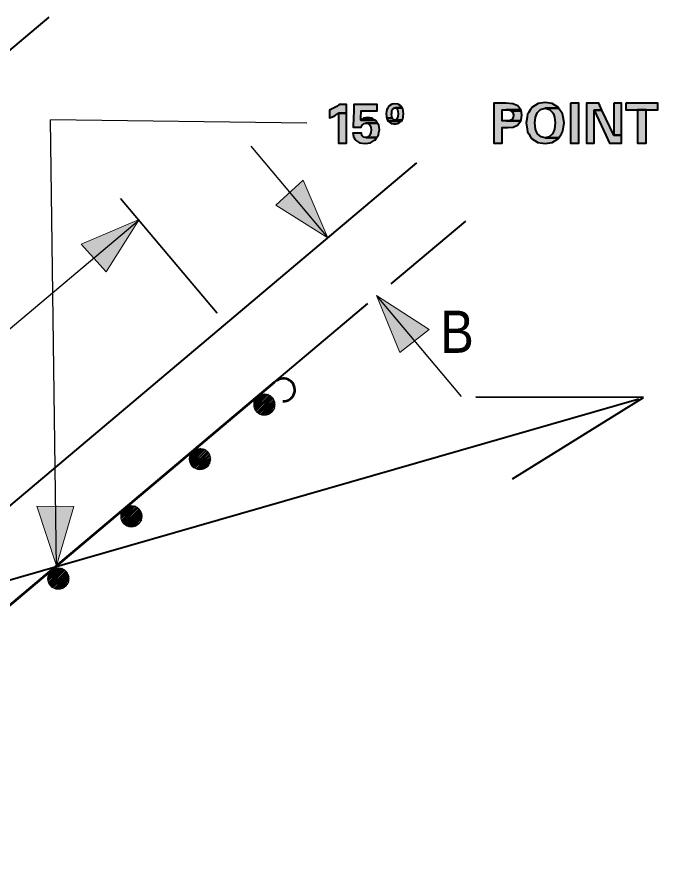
# Model space of a CAD drawing. Extents: x -8731 to 7720, y -68357 to -56618.
# Drawn here: x 7204.5 to 7416.2, y -67743.4 to -67460.1 of the extents above; entities that cross this region are included whole.
import ezdxf

# ---------------------------------------------------------------- set-up
doc = ezdxf.new("R2010")
doc.units = 0
doc.header["$LTSCALE"] = 6.7
doc.linetypes.add('LONG_DASHED', pattern=[7.5, 6, -1.5])
doc.layers.add('1', color=7, linetype='Continuous', lineweight=13)
doc.layers.add('3', color=7, linetype='Continuous', lineweight=40)

msp = doc.modelspace()

# ---------------------------------------------------------------- hatches: boundary and pattern name
at = {"layer": '1'}
for points in [[(7307.16, -67533.02), (7299.04, -67513.94), (7289.94, -67522.16)], [(7244.74, -67526.96), (7225.66, -67535.08), (7233.88, -67544.18)], [(7323.22, -67552.02), (7340.62, -67563.32), (7330.96, -67570.84)], [(7217.46, -67641.28), (7210.96, -67621.6), (7223.2, -67621.76)]]:
    msp.add_hatch(color=256, dxfattribs=at).paths.add_polyline_path(points)
at = {"layer": '3'}
for points in [[(7307.74, -67493), (7307.74, -67493.4), (7308.66, -67493), (7309.66, -67492.46), (7310.66, -67491.82), (7313.34, -67491.82), (7313.34, -67490.84), (7313.34, -67490.34), (7313.34, -67489.58), (7313.34, -67488.96), (7310.88, -67488.96), (7310.08, -67489.58), (7308.82, -67490.34), (7307.74, -67490.84), (7307.74, -67491.82), (7307.74, -67492.46)], [(7315.52, -67495.76), (7315.5, -67496.44), (7318.18, -67496.44), (7318.52, -67495.76), (7318.52, -67495.76), (7318.52, -67495.76), (7318.52, -67495.76), (7319.06, -67495.32), (7319.18, -67495.28), (7319.74, -67495.12), (7323.58, -67495.12), (7323.18, -67494.44), (7322.72, -67494.12), (7318.02, -67494.12), (7318.04, -67493.56), (7318.04, -67493.52), (7318.2, -67491.02), (7323.42, -67491.02), (7323.42, -67488.96), (7315.78, -67488.96), (7315.7, -67491.02), (7315.6, -67493.52), (7315.6, -67493.56), (7315.58, -67494.12), (7315.58, -67494.44), (7315.54, -67495.12), (7315.54, -67495.28), (7315.54, -67495.32), (7315.52, -67495.76), (7315.52, -67495.76)], [(7326.58, -67493.32), (7326.62, -67493.44), (7328.46, -67493.44), (7328.42, -67493.32), (7328.3, -67492.9), (7328.3, -67492.82), (7328.24, -67492.12), (7328.24, -67492.1), (7328.26, -67492), (7328.26, -67491.94), (7328.3, -67491.28), (7328.34, -67491.16), (7328.46, -67490.76), (7328.52, -67490.58), (7328.54, -67490.56), (7328.54, -67490.56), (7328.58, -67490.52), (7328.9, -67490.18), (7328.96, -67490.16), (7329.32, -67490.06), (7331.7, -67490.06), (7331.42, -67489.6), (7331.38, -67489.52), (7330.46, -67488.92), (7330.42, -67488.9), (7329.32, -67488.74), (7328.38, -67488.9), (7328.18, -67488.92), (7327.32, -67489.52), (7327.2, -67489.6), (7326.96, -67490.06), (7326.9, -67490.16), (7326.9, -67490.18), (7326.72, -67490.52), (7326.7, -67490.56), (7326.7, -67490.58), (7326.62, -67490.76), (7326.56, -67491.16), (7326.54, -67491.28), (7326.46, -67491.94), (7326.46, -67492), (7326.44, -67492.1), (7326.44, -67492.12), (7326.54, -67492.82), (7326.54, -67492.9)], [(7329.66, -67493.98), (7329.34, -67494.1), (7331.66, -67494.1), (7331.7, -67493.98), (7331.72, -67493.94), (7331.9, -67493.56), (7331.94, -67493.48), (7331.96, -67493.44), (7332.02, -67493.32), (7332.06, -67492.9), (7332.08, -67492.82), (7332.16, -67492.12), (7332.16, -67492.1), (7332.18, -67492), (7332.18, -67491.94), (7332.08, -67491.28), (7332.06, -67491.16), (7332, -67490.76), (7331.98, -67490.58), (7331.98, -67490.56), (7331.96, -67490.52), (7331.96, -67490.52), (7331.76, -67490.18), (7331.76, -67490.18), (7331.74, -67490.16), (7331.7, -67490.06), (7329.32, -67490.06), (7329.72, -67490.16), (7329.74, -67490.18), (7330.08, -67490.52), (7330.1, -67490.56), (7330.1, -67490.58), (7330.16, -67490.76), (7330.3, -67491.16), (7330.3, -67491.28), (7330.38, -67491.94), (7330.38, -67492), (7330.38, -67492.1), (7330.38, -67492.12), (7330.32, -67492.82), (7330.3, -67492.9), (7330.18, -67493.32), (7330.14, -67493.44), (7330.12, -67493.48), (7330.08, -67493.56), (7329.8, -67493.94)], [(7362.06, -67496.6), (7362.06, -67501.68), (7364.72, -67501.68), (7364.72, -67496.6), (7366.68, -67496.6), (7368.38, -67496.44), (7369.84, -67495.78), (7370.9, -67494.4), (7364.72, -67494.4), (7364.72, -67494.34), (7364.72, -67494.32), (7364.72, -67494), (7364.72, -67493.28), (7364.72, -67492.52), (7364.72, -67492.36), (7364.72, -67491.6), (7364.72, -67491.04), (7364.72, -67490.76), (7364.72, -67490.76), (7364.72, -67490.72), (7370.94, -67490.72), (7369.96, -67489.44), (7368.3, -67488.72), (7365.94, -67488.52), (7362.06, -67488.52), (7362.06, -67488.72), (7362.06, -67489.44), (7362.06, -67490.72), (7362.06, -67490.76), (7362.06, -67490.76), (7362.06, -67491.04), (7362.06, -67491.6), (7362.06, -67492.36), (7362.06, -67492.52), (7362.06, -67493.28), (7362.06, -67494), (7362.06, -67494.32), (7362.06, -67494.34), (7362.06, -67494.4), (7362.06, -67495.78), (7362.06, -67496.44)], [(7376.56, -67501.52), (7378.94, -67501.88), (7381.3, -67501.52), (7383.42, -67500.2), (7383.58, -67499.96), (7378.94, -67499.96), (7377.62, -67499.68), (7376.46, -67498.7), (7376.14, -67497.98), (7375.78, -67497.12), (7375.6, -67495.06), (7375.6, -67495.04), (7375.76, -67493.2), (7376.18, -67492.02), (7376.32, -67491.68), (7377.46, -67490.6), (7378.94, -67490.22), (7383.54, -67490.22), (7383.36, -67489.96), (7381.26, -67488.68), (7378.94, -67488.32), (7376.62, -67488.68), (7374.52, -67489.96), (7374.34, -67490.22), (7374.1, -67490.6), (7373.42, -67491.68), (7373.18, -67492.02), (7372.98, -67493.2), (7372.66, -67495.04), (7372.66, -67495.06), (7372.98, -67497.12), (7373.14, -67497.98), (7373.56, -67498.7), (7374.14, -67499.68), (7374.3, -67499.96), (7374.46, -67500.2)], [(7380.26, -67499.68), (7378.94, -67499.96), (7383.58, -67499.96), (7383.74, -67499.68), (7384.32, -67498.7), (7384.74, -67497.98), (7384.88, -67497.12), (7385.2, -67495.06), (7385.22, -67495.04), (7384.9, -67493.2), (7384.7, -67492.02), (7384.46, -67491.68), (7383.76, -67490.6), (7383.54, -67490.22), (7378.94, -67490.22), (7380.42, -67490.6), (7381.56, -67491.68), (7381.68, -67492.02), (7382.1, -67493.2), (7382.26, -67495.04), (7382.26, -67495.06), (7382.08, -67497.12), (7381.72, -67497.98), (7381.42, -67498.7)], [(7387.32, -67488.52), (7387.32, -67501.68), (7390.12, -67501.68), (7390.12, -67488.52)], [(7392.64, -67499.1), (7392.64, -67501.68), (7395.16, -67501.68), (7395.16, -67499.1), (7395.16, -67490.8), (7397.74, -67490.8), (7396.68, -67488.52), (7392.64, -67488.52), (7392.64, -67490.8)], [(7401.64, -67488.52), (7401.64, -67499.1), (7404.16, -67499.1), (7404.16, -67488.52)], [(7405.66, -67488.52), (7405.66, -67490.68), (7416.22, -67490.68), (7416.22, -67488.52)], [(7310.66, -67493.4), (7310.66, -67501.68), (7313.34, -67501.68), (7313.34, -67493.4), (7313.34, -67493), (7313.34, -67492.46), (7313.34, -67491.82), (7310.66, -67491.82), (7310.66, -67492.46), (7310.66, -67493)], [(7320.36, -67493.24), (7318.92, -67493.52), (7321.76, -67493.52), (7320.36, -67493.24)], [(7327.08, -67494.42), (7327.14, -67494.52), (7331.38, -67494.52), (7331.5, -67494.42), (7331.66, -67494.1), (7329.34, -67494.1), (7328.86, -67493.98), (7328.82, -67493.94), (7328.5, -67493.56), (7328.48, -67493.48), (7328.46, -67493.44), (7326.62, -67493.44), (7326.62, -67493.48), (7326.66, -67493.56), (7326.86, -67493.94), (7326.88, -67493.98), (7326.92, -67494.1)], [(7366.98, -67490.76), (7367.8, -67491.04), (7371.02, -67491.04), (7370.98, -67490.76), (7370.98, -67490.76), (7370.94, -67490.72), (7366.06, -67490.72), (7366.96, -67490.76)], [(7367.02, -67494.34), (7366.06, -67494.4), (7370.9, -67494.4), (7370.96, -67494.34), (7370.96, -67494.32), (7371.02, -67494), (7371.02, -67494), (7371.14, -67493.28), (7371.14, -67493.28), (7371.26, -67492.52), (7371.24, -67492.36), (7371.12, -67491.6), (7371.02, -67491.04), (7367.8, -67491.04), (7368.3, -67491.6), (7368.5, -67492.36), (7368.46, -67492.52), (7368.38, -67493.28), (7367.92, -67494), (7367.04, -67494.32)], [(7399.06, -67499.1), (7400.26, -67501.68), (7404.16, -67501.68), (7404.16, -67499.1), (7401.64, -67499.1), (7397.74, -67490.8), (7395.16, -67490.8)], [(7409.52, -67490.68), (7409.52, -67501.68), (7412.34, -67501.68), (7412.34, -67490.68)], [(7318.86, -67493.56), (7318.02, -67494.12), (7322.72, -67494.12), (7321.94, -67493.56), (7321.76, -67493.52), (7318.92, -67493.52)], [(7320.22, -67499.7), (7319.7, -67499.84), (7323.36, -67499.84), (7323.46, -67499.7), (7323.48, -67499.66), (7323.5, -67499.62), (7323.8, -67499.18), (7323.86, -67499.1), (7323.86, -67499.06), (7324.02, -67498.2), (7324.18, -67497.34), (7324.2, -67497.24), (7324.08, -67496.52), (7324.06, -67496.44), (7323.96, -67495.76), (7323.96, -67495.76), (7323.96, -67495.76), (7323.7, -67495.32), (7323.68, -67495.28), (7323.58, -67495.12), (7319.74, -67495.12), (7320.5, -67495.28), (7320.54, -67495.32), (7321.02, -67495.76), (7321.04, -67495.76), (7321.04, -67495.76), (7321.34, -67496.44), (7321.38, -67496.52), (7321.48, -67497.24), (7321.5, -67497.34), (7321.4, -67498.2), (7321.08, -67499.06), (7321.02, -67499.1), (7320.94, -67499.18), (7320.48, -67499.62), (7320.32, -67499.66)], [(7329.18, -67495.4), (7329.42, -67495.42), (7329.54, -67495.4), (7329.7, -67495.36), (7330.22, -67495.24), (7330.62, -67495.16), (7331.38, -67494.52), (7327.14, -67494.52), (7327.98, -67495.16), (7328.12, -67495.24), (7328.94, -67495.36)], [(7317.66, -67501.6), (7319.44, -67501.88), (7321.24, -67501.6), (7321.24, -67501.6), (7321.3, -67501.58), (7322.58, -67500.78), (7322.86, -67500.6), (7323.36, -67499.84), (7319.7, -67499.84), (7318.92, -67499.7), (7318.9, -67499.66), (7318.86, -67499.62), (7318.38, -67499.18), (7318.36, -67499.1), (7318.34, -67499.06), (7318.22, -67498.48), (7315.46, -67498.48), (7315.54, -67499.06), (7315.56, -67499.1), (7315.58, -67499.18), (7315.62, -67499.62), (7315.64, -67499.66), (7315.66, -67499.7), (7315.74, -67499.84), (7316.22, -67500.6), (7316.34, -67500.78), (7317.64, -67501.58)]]:
    msp.add_hatch(color=256, dxfattribs=at).paths.add_polyline_path(points)

# ---------------------------------------------------------------- linework, layer by layer
at = {"layer": '1'}
for p, q in [((7282.7, -67588.24), (7286.46, -67584.48)), ((7282.7, -67588.52), (7286.76, -67584.64)), ((7282.7, -67587.78), (7285.86, -67584.64)), ((7282.7, -67587.32), (7285.42, -67584.64)), ((7282.86, -67588.84), (7287.22, -67584.64)), ((7282.86, -67586.88), (7284.96, -67584.64)), ((7283.02, -67589.28), (7287.5, -67584.64)), ((7283.02, -67589.72), (7287.82, -67584.92)), ((7283.16, -67590.04), (7288.26, -67585.08)), ((7283.46, -67590.18), (7288.42, -67585.24)), ((7283.62, -67590.64), (7288.7, -67585.52)), ((7283.9, -67590.78), (7288.86, -67585.84)), ((7284.22, -67590.92), (7289.16, -67585.98)), ((7284.5, -67591.08), (7289.3, -67586.44)), ((7284.96, -67591.24), (7289.46, -67586.72)), ((7285.1, -67591.52), (7289.62, -67586.88)), ((7285.56, -67591.52), (7289.76, -67587.32)), ((7285.86, -67591.52), (7289.76, -67587.78)), ((7286.3, -67591.52), (7289.76, -67588.08)), ((7286.76, -67591.52), (7289.76, -67588.52)), ((7287.36, -67591.38), (7289.62, -67589.28)), ((7261.42, -67606.24), (7265.16, -67602.48)), ((7261.42, -67606.52), (7265.46, -67602.64)), ((7261.42, -67605.78), (7264.56, -67602.64)), ((7261.42, -67605.32), (7264.1, -67602.64)), ((7261.56, -67606.84), (7265.9, -67602.64)), ((7261.56, -67604.88), (7263.66, -67602.64)), ((7261.7, -67607.28), (7266.22, -67602.64)), ((7261.7, -67607.72), (7266.5, -67602.92)), ((7261.86, -67608.04), (7266.96, -67603.08)), ((7262.16, -67608.18), (7267.1, -67603.24)), ((7262.3, -67608.64), (7267.42, -67603.52)), ((7262.62, -67608.78), (7267.56, -67603.84)), ((7262.9, -67608.92), (7267.86, -67603.98)), ((7263.22, -67609.08), (7268.02, -67604.44)), ((7263.66, -67609.24), (7268.16, -67604.72)), ((7263.82, -67609.52), (7268.3, -67604.88)), ((7264.26, -67609.52), (7268.46, -67605.32)), ((7264.56, -67609.52), (7268.46, -67605.78)), ((7265.02, -67609.52), (7268.46, -67606.08)), ((7265.46, -67609.52), (7268.46, -67606.52)), ((7266.06, -67609.38), (7268.3, -67607.28)), ((7238.76, -67625.12), (7242.5, -67621.38)), ((7238.76, -67625.44), (7242.82, -67621.52)), ((7238.76, -67624.68), (7241.9, -67621.52)), ((7238.76, -67624.24), (7241.46, -67621.52)), ((7238.9, -67625.72), (7243.26, -67621.52)), ((7238.9, -67623.78), (7241.02, -67621.52)), ((7239.06, -67626.18), (7243.56, -67621.52)), ((7239.06, -67626.64), (7243.86, -67621.84)), ((7239.22, -67626.92), (7244.3, -67621.98)), ((7239.5, -67627.08), (7244.46, -67622.12)), ((7239.66, -67627.52), (7244.76, -67622.44)), ((7239.96, -67627.68), (7244.9, -67622.72)), ((7240.26, -67627.84), (7245.22, -67622.88)), ((7240.56, -67627.98), (7245.36, -67623.32)), ((7241.02, -67628.12), (7245.5, -67623.64)), ((7241.16, -67628.44), (7245.66, -67623.78)), ((7241.62, -67628.44), (7245.82, -67624.24)), ((7241.9, -67628.44), (7245.82, -67624.68)), ((7242.36, -67628.44), (7245.82, -67624.98)), ((7242.82, -67628.44), (7245.82, -67625.44)), ((7243.42, -67628.28), (7245.66, -67626.18)), ((7214.62, -67645.68), (7218.36, -67641.92)), ((7214.62, -67645.98), (7218.66, -67642.08)), ((7214.62, -67645.24), (7217.76, -67642.08)), ((7214.62, -67644.78), (7217.3, -67642.08)), ((7214.76, -67646.28), (7219.1, -67642.08)), ((7214.76, -67644.32), (7216.86, -67642.08)), ((7214.9, -67646.72), (7219.42, -67642.08)), ((7214.9, -67647.18), (7219.7, -67642.38)), ((7215.06, -67647.48), (7220.16, -67642.52)), ((7215.36, -67647.64), (7220.3, -67642.68)), ((7215.5, -67648.08), (7220.62, -67642.98)), ((7215.82, -67648.24), (7220.76, -67643.28)), ((7216.1, -67648.38), (7221.06, -67643.44)), ((7216.42, -67648.52), (7221.22, -67643.88)), ((7216.86, -67648.68), (7221.36, -67644.18)), ((7217.02, -67648.98), (7221.5, -67644.32)), ((7217.46, -67648.98), (7221.66, -67644.78)), ((7217.76, -67648.98), (7221.66, -67645.24)), ((7218.22, -67648.98), (7221.66, -67645.52)), ((7218.66, -67648.98), (7221.66, -67645.98)), ((7219.26, -67648.84), (7221.5, -67646.72))]:
    msp.add_line(p, q, dxfattribs=at)
at = {"layer": '1', "lineweight": 40}
for p, q in [((7411.46, -67585.74), (7356.06, -67585.58)), ((7368.22, -67612.6), (7411.46, -67585.74))]:
    msp.add_line(p, q, dxfattribs=at)
at = {"layer": '1'}
for points in [[(7307.16, -67533.02), (7299.04, -67513.94), (7289.94, -67522.16)], [(7244.74, -67526.96), (7225.66, -67535.08), (7233.88, -67544.18)], [(7323.22, -67552.02), (7340.62, -67563.32), (7330.96, -67570.84)], [(7217.46, -67641.28), (7210.96, -67621.6), (7223.2, -67621.76)]]:
    msp.add_lwpolyline(points, close=True, dxfattribs=at)
for centre in [(7286.16, -67588.08), (7264.86, -67606.08), (7242.21, -67624.98), (7218.06, -67645.53)]:
    msp.add_circle(centre, 3.52, dxfattribs=at)
at = {"layer": '3'}
for p, q in [((6887.3, -67735.98), (7215.06, -67460.12)), ((6961.42, -67824.04), (7336.56, -67508.28)), ((7409.9, -67586.28), (6277.1, -67912.24))]:
    msp.add_line(p, q, dxfattribs=at)
at = {"layer": '3', "lineweight": 25}
for p, q in [((7300.26, -67495.08), (7215.5, -67494.04)), ((7217.46, -67641.78), (7215.5, -67494.04)), ((7281.66, -67502.72), (7307.16, -67533.04)), ((6932.62, -67789.68), (7244.76, -67527.04)), ((7323.36, -67552.24), (7351.26, -67585.38))]:
    msp.add_line(p, q, dxfattribs=at)
at = {"layer": '3', "lineweight": 35}
msp.add_line((7270.56, -67557.92), (7238.62, -67519.98), dxfattribs=at)
at = {"layer": '3', "linetype": 'LONG_DASHED'}
msp.add_line((7289.62, -67580.58), (7352.76, -67527.48), dxfattribs=at)
at = {"layer": '3', "lineweight": 53}
msp.add_line((7144.1, -67702.98), (7289.62, -67580.58), dxfattribs=at)
at = {"layer": '3'}
for points in [[(7307.74, -67493), (7307.74, -67493.4), (7308.66, -67493), (7309.66, -67492.46), (7310.66, -67491.82), (7313.34, -67491.82), (7313.34, -67490.84), (7313.34, -67490.34), (7313.34, -67489.58), (7313.34, -67488.96), (7310.88, -67488.96), (7310.08, -67489.58), (7308.82, -67490.34), (7307.74, -67490.84), (7307.74, -67491.82), (7307.74, -67492.46)], [(7315.52, -67495.76), (7315.5, -67496.44), (7318.18, -67496.44), (7318.52, -67495.76), (7318.52, -67495.76), (7318.52, -67495.76), (7318.52, -67495.76), (7319.06, -67495.32), (7319.18, -67495.28), (7319.74, -67495.12), (7323.58, -67495.12), (7323.18, -67494.44), (7322.72, -67494.12), (7318.02, -67494.12), (7318.04, -67493.56), (7318.04, -67493.52), (7318.2, -67491.02), (7323.42, -67491.02), (7323.42, -67488.96), (7315.78, -67488.96), (7315.7, -67491.02), (7315.6, -67493.52), (7315.6, -67493.56), (7315.58, -67494.12), (7315.58, -67494.44), (7315.54, -67495.12), (7315.54, -67495.28), (7315.54, -67495.32), (7315.52, -67495.76), (7315.52, -67495.76)], [(7326.58, -67493.32), (7326.62, -67493.44), (7328.46, -67493.44), (7328.42, -67493.32), (7328.3, -67492.9), (7328.3, -67492.82), (7328.24, -67492.12), (7328.24, -67492.1), (7328.26, -67492), (7328.26, -67491.94), (7328.3, -67491.28), (7328.34, -67491.16), (7328.46, -67490.76), (7328.52, -67490.58), (7328.54, -67490.56), (7328.54, -67490.56), (7328.58, -67490.52), (7328.9, -67490.18), (7328.96, -67490.16), (7329.32, -67490.06), (7331.7, -67490.06), (7331.42, -67489.6), (7331.38, -67489.52), (7330.46, -67488.92), (7330.42, -67488.9), (7329.32, -67488.74), (7328.38, -67488.9), (7328.18, -67488.92), (7327.32, -67489.52), (7327.2, -67489.6), (7326.96, -67490.06), (7326.9, -67490.16), (7326.9, -67490.18), (7326.72, -67490.52), (7326.7, -67490.56), (7326.7, -67490.58), (7326.62, -67490.76), (7326.56, -67491.16), (7326.54, -67491.28), (7326.46, -67491.94), (7326.46, -67492), (7326.44, -67492.1), (7326.44, -67492.12), (7326.54, -67492.82), (7326.54, -67492.9)], [(7329.66, -67493.98), (7329.34, -67494.1), (7331.66, -67494.1), (7331.7, -67493.98), (7331.72, -67493.94), (7331.9, -67493.56), (7331.94, -67493.48), (7331.96, -67493.44), (7332.02, -67493.32), (7332.06, -67492.9), (7332.08, -67492.82), (7332.16, -67492.12), (7332.16, -67492.1), (7332.18, -67492), (7332.18, -67491.94), (7332.08, -67491.28), (7332.06, -67491.16), (7332, -67490.76), (7331.98, -67490.58), (7331.98, -67490.56), (7331.96, -67490.52), (7331.96, -67490.52), (7331.76, -67490.18), (7331.76, -67490.18), (7331.74, -67490.16), (7331.7, -67490.06), (7329.32, -67490.06), (7329.72, -67490.16), (7329.74, -67490.18), (7330.08, -67490.52), (7330.1, -67490.56), (7330.1, -67490.58), (7330.16, -67490.76), (7330.3, -67491.16), (7330.3, -67491.28), (7330.38, -67491.94), (7330.38, -67492), (7330.38, -67492.1), (7330.38, -67492.12), (7330.32, -67492.82), (7330.3, -67492.9), (7330.18, -67493.32), (7330.14, -67493.44), (7330.12, -67493.48), (7330.08, -67493.56), (7329.8, -67493.94)], [(7362.06, -67496.6), (7362.06, -67501.68), (7364.72, -67501.68), (7364.72, -67496.6), (7366.68, -67496.6), (7368.38, -67496.44), (7369.84, -67495.78), (7370.9, -67494.4), (7364.72, -67494.4), (7364.72, -67494.34), (7364.72, -67494.32), (7364.72, -67494), (7364.72, -67493.28), (7364.72, -67492.52), (7364.72, -67492.36), (7364.72, -67491.6), (7364.72, -67491.04), (7364.72, -67490.76), (7364.72, -67490.76), (7364.72, -67490.72), (7370.94, -67490.72), (7369.96, -67489.44), (7368.3, -67488.72), (7365.94, -67488.52), (7362.06, -67488.52), (7362.06, -67488.72), (7362.06, -67489.44), (7362.06, -67490.72), (7362.06, -67490.76), (7362.06, -67490.76), (7362.06, -67491.04), (7362.06, -67491.6), (7362.06, -67492.36), (7362.06, -67492.52), (7362.06, -67493.28), (7362.06, -67494), (7362.06, -67494.32), (7362.06, -67494.34), (7362.06, -67494.4), (7362.06, -67495.78), (7362.06, -67496.44)], [(7376.56, -67501.52), (7378.94, -67501.88), (7381.3, -67501.52), (7383.42, -67500.2), (7383.58, -67499.96), (7378.94, -67499.96), (7377.62, -67499.68), (7376.46, -67498.7), (7376.14, -67497.98), (7375.78, -67497.12), (7375.6, -67495.06), (7375.6, -67495.04), (7375.76, -67493.2), (7376.18, -67492.02), (7376.32, -67491.68), (7377.46, -67490.6), (7378.94, -67490.22), (7383.54, -67490.22), (7383.36, -67489.96), (7381.26, -67488.68), (7378.94, -67488.32), (7376.62, -67488.68), (7374.52, -67489.96), (7374.34, -67490.22), (7374.1, -67490.6), (7373.42, -67491.68), (7373.18, -67492.02), (7372.98, -67493.2), (7372.66, -67495.04), (7372.66, -67495.06), (7372.98, -67497.12), (7373.14, -67497.98), (7373.56, -67498.7), (7374.14, -67499.68), (7374.3, -67499.96), (7374.46, -67500.2)], [(7380.26, -67499.68), (7378.94, -67499.96), (7383.58, -67499.96), (7383.74, -67499.68), (7384.32, -67498.7), (7384.74, -67497.98), (7384.88, -67497.12), (7385.2, -67495.06), (7385.22, -67495.04), (7384.9, -67493.2), (7384.7, -67492.02), (7384.46, -67491.68), (7383.76, -67490.6), (7383.54, -67490.22), (7378.94, -67490.22), (7380.42, -67490.6), (7381.56, -67491.68), (7381.68, -67492.02), (7382.1, -67493.2), (7382.26, -67495.04), (7382.26, -67495.06), (7382.08, -67497.12), (7381.72, -67497.98), (7381.42, -67498.7)], [(7387.32, -67488.52), (7387.32, -67501.68), (7390.12, -67501.68), (7390.12, -67488.52)], [(7392.64, -67499.1), (7392.64, -67501.68), (7395.16, -67501.68), (7395.16, -67499.1), (7395.16, -67490.8), (7397.74, -67490.8), (7396.68, -67488.52), (7392.64, -67488.52), (7392.64, -67490.8)], [(7401.64, -67488.52), (7401.64, -67499.1), (7404.16, -67499.1), (7404.16, -67488.52)], [(7405.66, -67488.52), (7405.66, -67490.68), (7416.22, -67490.68), (7416.22, -67488.52)], [(7310.66, -67493.4), (7310.66, -67501.68), (7313.34, -67501.68), (7313.34, -67493.4), (7313.34, -67493), (7313.34, -67492.46), (7313.34, -67491.82), (7310.66, -67491.82), (7310.66, -67492.46), (7310.66, -67493)], [(7320.36, -67493.24), (7318.92, -67493.52), (7321.76, -67493.52), (7320.36, -67493.24)], [(7327.08, -67494.42), (7327.14, -67494.52), (7331.38, -67494.52), (7331.5, -67494.42), (7331.66, -67494.1), (7329.34, -67494.1), (7328.86, -67493.98), (7328.82, -67493.94), (7328.5, -67493.56), (7328.48, -67493.48), (7328.46, -67493.44), (7326.62, -67493.44), (7326.62, -67493.48), (7326.66, -67493.56), (7326.86, -67493.94), (7326.88, -67493.98), (7326.92, -67494.1)], [(7366.98, -67490.76), (7367.8, -67491.04), (7371.02, -67491.04), (7370.98, -67490.76), (7370.98, -67490.76), (7370.94, -67490.72), (7366.06, -67490.72), (7366.96, -67490.76)], [(7367.02, -67494.34), (7366.06, -67494.4), (7370.9, -67494.4), (7370.96, -67494.34), (7370.96, -67494.32), (7371.02, -67494), (7371.02, -67494), (7371.14, -67493.28), (7371.14, -67493.28), (7371.26, -67492.52), (7371.24, -67492.36), (7371.12, -67491.6), (7371.02, -67491.04), (7367.8, -67491.04), (7368.3, -67491.6), (7368.5, -67492.36), (7368.46, -67492.52), (7368.38, -67493.28), (7367.92, -67494), (7367.04, -67494.32)], [(7399.06, -67499.1), (7400.26, -67501.68), (7404.16, -67501.68), (7404.16, -67499.1), (7401.64, -67499.1), (7397.74, -67490.8), (7395.16, -67490.8)], [(7409.52, -67490.68), (7409.52, -67501.68), (7412.34, -67501.68), (7412.34, -67490.68)], [(7318.86, -67493.56), (7318.02, -67494.12), (7322.72, -67494.12), (7321.94, -67493.56), (7321.76, -67493.52), (7318.92, -67493.52)], [(7320.22, -67499.7), (7319.7, -67499.84), (7323.36, -67499.84), (7323.46, -67499.7), (7323.48, -67499.66), (7323.5, -67499.62), (7323.8, -67499.18), (7323.86, -67499.1), (7323.86, -67499.06), (7324.02, -67498.2), (7324.18, -67497.34), (7324.2, -67497.24), (7324.08, -67496.52), (7324.06, -67496.44), (7323.96, -67495.76), (7323.96, -67495.76), (7323.96, -67495.76), (7323.7, -67495.32), (7323.68, -67495.28), (7323.58, -67495.12), (7319.74, -67495.12), (7320.5, -67495.28), (7320.54, -67495.32), (7321.02, -67495.76), (7321.04, -67495.76), (7321.04, -67495.76), (7321.34, -67496.44), (7321.38, -67496.52), (7321.48, -67497.24), (7321.5, -67497.34), (7321.4, -67498.2), (7321.08, -67499.06), (7321.02, -67499.1), (7320.94, -67499.18), (7320.48, -67499.62), (7320.32, -67499.66)], [(7329.18, -67495.4), (7329.42, -67495.42), (7329.54, -67495.4), (7329.7, -67495.36), (7330.22, -67495.24), (7330.62, -67495.16), (7331.38, -67494.52), (7327.14, -67494.52), (7327.98, -67495.16), (7328.12, -67495.24), (7328.94, -67495.36)], [(7317.66, -67501.6), (7319.44, -67501.88), (7321.24, -67501.6), (7321.24, -67501.6), (7321.3, -67501.58), (7322.58, -67500.78), (7322.86, -67500.6), (7323.36, -67499.84), (7319.7, -67499.84), (7318.92, -67499.7), (7318.9, -67499.66), (7318.86, -67499.62), (7318.38, -67499.18), (7318.36, -67499.1), (7318.34, -67499.06), (7318.22, -67498.48), (7315.46, -67498.48), (7315.54, -67499.06), (7315.56, -67499.1), (7315.58, -67499.18), (7315.62, -67499.62), (7315.64, -67499.66), (7315.66, -67499.7), (7315.74, -67499.84), (7316.22, -67500.6), (7316.34, -67500.78), (7317.64, -67501.58)]]:
    msp.add_lwpolyline(points, close=True, dxfattribs=at)
at = {"layer": '3', "lineweight": 53}
msp.add_arc((7292.46, -67583.2), 3.77, 267.7543, 130.0718, dxfattribs=at)

# ---------------------------------------------------------------- texts
at = {"layer": '3', "width": 0.9}
msp.add_text('B', height=13.95, dxfattribs=at).set_placement((7344.22, -67570.98))

doc.saveas('drawing.dxf')
